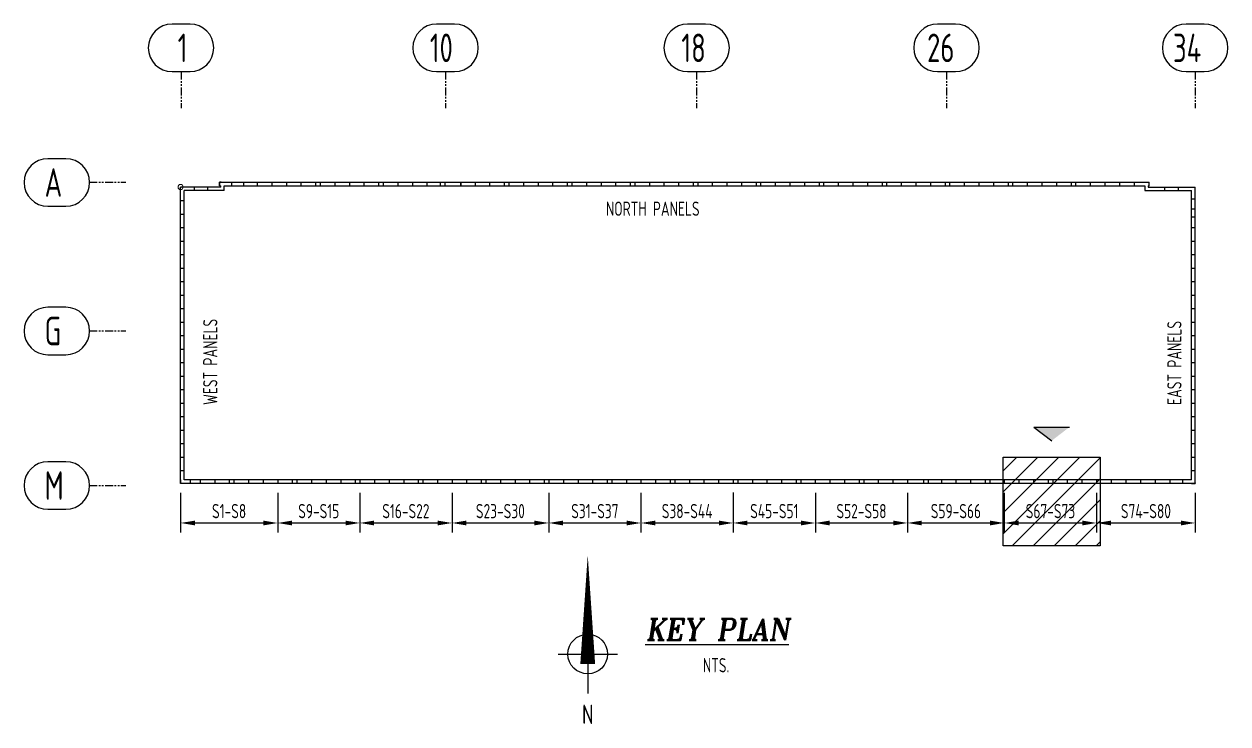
# Model space of a CAD drawing. Header units: inches. Extents: x 10095 to 38568, y -2433 to 4174.
# Drawn here: x 32609.1 to 32799, y 555.9 to 666.3 of the extents above; entities that cross this region are included whole.
import ezdxf
from ezdxf.enums import TextEntityAlignment as Align

# ---------------------------------------------------------------- set-up
doc = ezdxf.new("R2010")
doc.units = ezdxf.units.IN
doc.header["$MEASUREMENT"] = 0
doc.linetypes.add('PHANTOM', pattern=[2.5, 1.25, -0.25, 0.25, -0.25, 0.25, -0.25])
doc.layers.get('0').update_dxf_attribs({"linetype": 'CONTINUOUS'})
doc.layers.get('Defpoints').update_dxf_attribs({"linetype": 'CONTINUOUS'})
for name, color, linetype in [('0-25TEXT', 7, 'CONTINUOUS'), ('0-35', 3, 'CONTINUOUS'), ('0-35TEXT', 3, 'CONTINUOUS'), ('0-50', 10, 'CONTINUOUS'), ('50', 1, 'CONTINUOUS'), ('BAR-LBL', 2, 'CONTINUOUS'), ('BARLIST', 7, 'CONTINUOUS'), ('GRID', 8, 'PHANTOM'), ('Hatch', 253, 'CONTINUOUS'), ('Hgblock', 7, 'CONTINUOUS')]:
    doc.layers.add(name, color=color, linetype=linetype)
doc.layers.add('COVER', color=6, linetype='CONTINUOUS', lineweight=0, plot=False)
doc.styles.add('AR', font='ARCHQUIK.shx', dxfattribs={"width": 0.8})
doc.styles.add('ROMANT', font='romant')
doc.dimstyles.new('CADS_DIM_48', dxfattribs={"dimscale": 48, "dimtxt": 0.09375, "dimasz": 0.09375, "dimexe": 0.0625, "dimexo": 0.0625, "dimgap": 0.09375, "dimtad": 0, "dimtih": 1, "dimtoh": 1, "dimzin": 1, "dimdsep": 46, "dimlunit": 4, "dimtxsty": 'AR', "dimblk": 'CLOSED', "dimcen": 0.1875, "dimadec": 0, "dimazin": 0, "dimtfac": 1, "dimtofl": 0, "dimtmove": 0, "dimatfit": 1, "dimldrblk": 'DOTBLANK', "dimfxl": 1, "dimtzin": 0, "dimarcsym": 0})

# ---------------------------------------------------------------- blocks, each defined once
blk = doc.blocks.new('*D1238')
at = {"layer": '0-35', "color": 0, "lineweight": -2, "transparency": 16777216}
for p, q in [((-80.28, -1.5), (-80.28, -7.75)), ((-64.96, -1.5), (-64.96, -7.75)), ((-78.03, -6.25), (-67.21, -6.25))]:
    blk.add_line(p, q, dxfattribs=at)
at = {"layer": '0-35', "color": 0, "transparency": 16777216}
for points in [[(-78.03, -5.88), (-78.03, -6.63), (-80.28, -6.25)], [(-67.21, -5.88), (-67.21, -6.63), (-64.96, -6.25)]]:
    blk.add_solid(points, dxfattribs=at)
at = {"layer": 'Defpoints', "color": 0, "transparency": 16777216}
for p in [(-80.28, 0), (-64.96, 0), (-64.96, -6.25)]:
    blk.add_point(p, dxfattribs=at)
at = {"layer": '0-35', "color": 0, "transparency": 16777216, "insert": (-72.62, -4.38), "char_height": 2.25, "attachment_point": 5, "style": 'AR'}
blk.add_mtext('S1-S8', dxfattribs=at)
blk = doc.blocks.new('_DotBlank')
at = {"layer": '0-35', "color": 0, "lineweight": -2}
blk.add_line((-0.5, 0), (-1, 0), dxfattribs=at)
blk.add_circle((0, 0), 0.5, dxfattribs=at)
blk = doc.blocks.new('*D1239')
at = {"layer": '0-35', "color": 0, "lineweight": -2, "transparency": 16777216}
for p, q in [((-64.96, -1.5), (-64.96, -7.75)), ((-52, -1.5), (-52, -7.75)), ((-62.71, -6.25), (-54.25, -6.25))]:
    blk.add_line(p, q, dxfattribs=at)
at = {"layer": '0-35', "color": 0, "transparency": 16777216}
for points in [[(-62.71, -5.88), (-62.71, -6.63), (-64.96, -6.25)], [(-54.25, -5.88), (-54.25, -6.63), (-52, -6.25)]]:
    blk.add_solid(points, dxfattribs=at)
at = {"layer": 'Defpoints', "color": 0, "transparency": 16777216}
for p in [(-64.96, 0), (-52, 0), (-52, -6.25)]:
    blk.add_point(p, dxfattribs=at)
at = {"layer": '0-35', "color": 0, "transparency": 16777216, "insert": (-58.48, -4.38), "char_height": 2.25, "attachment_point": 5, "style": 'AR'}
blk.add_mtext('S9-S15', dxfattribs=at)
blk = doc.blocks.new('*D1240')
at = {"layer": '0-35', "color": 0, "lineweight": -2, "transparency": 16777216}
for p, q in [((-52, -1.5), (-52, -7.75)), ((-37.45, -1.5), (-37.45, -7.75)), ((-49.75, -6.25), (-39.7, -6.25))]:
    blk.add_line(p, q, dxfattribs=at)
at = {"layer": '0-35', "color": 0, "transparency": 16777216}
for points in [[(-49.75, -5.88), (-49.75, -6.63), (-52, -6.25)], [(-39.7, -5.88), (-39.7, -6.63), (-37.45, -6.25)]]:
    blk.add_solid(points, dxfattribs=at)
at = {"layer": 'Defpoints', "color": 0, "transparency": 16777216}
for p in [(-52, 0), (-37.45, 0), (-37.45, -6.25)]:
    blk.add_point(p, dxfattribs=at)
at = {"layer": '0-35', "color": 0, "transparency": 16777216, "insert": (-44.73, -4.38), "char_height": 2.25, "attachment_point": 5, "style": 'AR'}
blk.add_mtext('S16-S22', dxfattribs=at)
blk = doc.blocks.new('*D1241')
at = {"layer": '0-35', "color": 0, "lineweight": -2, "transparency": 16777216}
for p, q in [((-37.45, -1.5), (-37.45, -7.75)), ((-22.19, -1.5), (-22.19, -7.75)), ((-35.2, -6.25), (-24.44, -6.25))]:
    blk.add_line(p, q, dxfattribs=at)
at = {"layer": '0-35', "color": 0, "transparency": 16777216}
for points in [[(-35.2, -5.88), (-35.2, -6.63), (-37.45, -6.25)], [(-24.44, -5.88), (-24.44, -6.63), (-22.19, -6.25)]]:
    blk.add_solid(points, dxfattribs=at)
at = {"layer": 'Defpoints', "color": 0, "transparency": 16777216}
for p in [(-37.45, 0), (-22.19, 0), (-22.19, -6.25)]:
    blk.add_point(p, dxfattribs=at)
at = {"layer": '0-35', "color": 0, "transparency": 16777216, "insert": (-29.82, -4.38), "char_height": 2.25, "attachment_point": 5, "style": 'AR'}
blk.add_mtext('S23-S30', dxfattribs=at)
blk = doc.blocks.new('*D1242')
at = {"layer": '0-35', "color": 0, "lineweight": -2, "transparency": 16777216}
for p, q in [((-22.19, -1.5), (-22.19, -7.75)), ((-7.63, -1.47), (-7.63, -7.75)), ((-19.94, -6.25), (-9.88, -6.25))]:
    blk.add_line(p, q, dxfattribs=at)
at = {"layer": '0-35', "color": 0, "transparency": 16777216}
for points in [[(-19.94, -5.88), (-19.94, -6.63), (-22.19, -6.25)], [(-9.88, -5.88), (-9.88, -6.63), (-7.63, -6.25)]]:
    blk.add_solid(points, dxfattribs=at)
at = {"layer": 'Defpoints', "color": 0, "transparency": 16777216}
for p in [(-22.19, 0), (-7.63, 0.03), (-7.63, -6.25)]:
    blk.add_point(p, dxfattribs=at)
at = {"layer": '0-35', "color": 0, "transparency": 16777216, "insert": (-14.91, -4.38), "char_height": 2.25, "attachment_point": 5, "style": 'AR'}
blk.add_mtext('S31-S37', dxfattribs=at)
blk = doc.blocks.new('*D1243')
at = {"layer": '0-35', "color": 0, "lineweight": -2, "transparency": 16777216}
for p, q in [((-7.63, -1.5), (-7.63, -7.75)), ((6.92, -1.43), (6.92, -7.75)), ((-5.38, -6.25), (4.67, -6.25))]:
    blk.add_line(p, q, dxfattribs=at)
at = {"layer": '0-35', "color": 0, "transparency": 16777216}
for points in [[(-5.38, -5.88), (-5.38, -6.63), (-7.63, -6.25)], [(4.67, -5.88), (4.67, -6.63), (6.92, -6.25)]]:
    blk.add_solid(points, dxfattribs=at)
at = {"layer": 'Defpoints', "color": 0, "transparency": 16777216}
for p in [(-7.63, 0), (6.92, 0.07), (6.92, -6.25)]:
    blk.add_point(p, dxfattribs=at)
at = {"layer": '0-35', "color": 0, "transparency": 16777216, "insert": (-0.35, -4.38), "char_height": 2.25, "attachment_point": 5, "style": 'AR'}
blk.add_mtext('S38-S44', dxfattribs=at)
blk = doc.blocks.new('*D1244')
at = {"layer": '0-35', "color": 0, "lineweight": -2, "transparency": 16777216}
for p, q in [((6.92, -1.5), (6.92, -7.75)), ((19.88, -1.5), (19.88, -7.75)), ((9.17, -6.25), (17.63, -6.25))]:
    blk.add_line(p, q, dxfattribs=at)
at = {"layer": '0-35', "color": 0, "transparency": 16777216}
for points in [[(9.17, -5.88), (9.17, -6.63), (6.92, -6.25)], [(17.63, -5.88), (17.63, -6.63), (19.88, -6.25)]]:
    blk.add_solid(points, dxfattribs=at)
at = {"layer": 'Defpoints', "color": 0, "transparency": 16777216}
for p in [(6.92, 0), (19.88, 0), (19.88, -6.25)]:
    blk.add_point(p, dxfattribs=at)
at = {"layer": '0-35', "color": 0, "transparency": 16777216, "insert": (13.4, -4.38), "char_height": 2.25, "attachment_point": 5, "style": 'AR'}
blk.add_mtext('S45-S51', dxfattribs=at)
blk = doc.blocks.new('*D1245')
at = {"layer": '0-35', "color": 0, "lineweight": -2, "transparency": 16777216}
for p, q in [((19.88, -1.5), (19.88, -7.75)), ((34.43, -1.5), (34.43, -7.75)), ((22.13, -6.25), (32.18, -6.25))]:
    blk.add_line(p, q, dxfattribs=at)
at = {"layer": '0-35', "color": 0, "transparency": 16777216}
for points in [[(22.13, -5.88), (22.13, -6.63), (19.88, -6.25)], [(32.18, -5.88), (32.18, -6.63), (34.43, -6.25)]]:
    blk.add_solid(points, dxfattribs=at)
at = {"layer": 'Defpoints', "color": 0, "transparency": 16777216}
for p in [(19.88, 0), (34.43, 0), (34.43, -6.25)]:
    blk.add_point(p, dxfattribs=at)
at = {"layer": '0-35', "color": 0, "transparency": 16777216, "insert": (27.16, -4.38), "char_height": 2.25, "attachment_point": 5, "style": 'AR'}
blk.add_mtext('S52-S58', dxfattribs=at)
blk = doc.blocks.new('*D1246')
at = {"layer": '0-35', "color": 0, "lineweight": -2, "transparency": 16777216}
for p, q in [((34.43, -1.5), (34.43, -7.75)), ((49.69, -1.5), (49.69, -7.75)), ((36.68, -6.25), (47.44, -6.25))]:
    blk.add_line(p, q, dxfattribs=at)
at = {"layer": '0-35', "color": 0, "transparency": 16777216}
for points in [[(36.68, -5.88), (36.68, -6.63), (34.43, -6.25)], [(47.44, -5.88), (47.44, -6.63), (49.69, -6.25)]]:
    blk.add_solid(points, dxfattribs=at)
at = {"layer": 'Defpoints', "color": 0, "transparency": 16777216}
for p in [(34.43, 0), (49.69, 0), (49.69, -6.25)]:
    blk.add_point(p, dxfattribs=at)
at = {"layer": '0-35', "color": 0, "transparency": 16777216, "insert": (42.06, -4.38), "char_height": 2.25, "attachment_point": 5, "style": 'AR'}
blk.add_mtext('S59-S66', dxfattribs=at)
blk = doc.blocks.new('*D1247')
at = {"layer": '0-35', "color": 0, "lineweight": -2, "transparency": 16777216}
for p, q in [((49.7, -1.5), (49.7, -7.75)), ((64.26, -1.5), (64.26, -7.75)), ((51.95, -6.25), (62.01, -6.25))]:
    blk.add_line(p, q, dxfattribs=at)
at = {"layer": '0-35', "color": 0, "transparency": 16777216}
for points in [[(51.95, -5.88), (51.95, -6.63), (49.7, -6.25)], [(62.01, -5.88), (62.01, -6.63), (64.26, -6.25)]]:
    blk.add_solid(points, dxfattribs=at)
at = {"layer": 'Defpoints', "color": 0, "transparency": 16777216}
for p in [(49.7, 0), (64.26, 0), (64.26, -6.25)]:
    blk.add_point(p, dxfattribs=at)
at = {"layer": '0-35', "color": 0, "transparency": 16777216, "insert": (56.98, -4.38), "char_height": 2.25, "attachment_point": 5, "style": 'AR'}
blk.add_mtext('S67-S73', dxfattribs=at)
blk = doc.blocks.new('*U493')
at = {"layer": 'Hgblock', "color": 3}
for p, q in [((-0.375, 0), (0.375, 0)), ((0, 0), (0, -0.5))]:
    blk.add_line(p, q, dxfattribs=at)
blk.add_lwpolyline([(0, 1.25, 0, 0.187, 0), (0, -0.125, 0.187, 0.187, 0)], format="xyseb", dxfattribs=at)
blk.add_circle((0, 0), 0.25, dxfattribs=at)
at = {"layer": 'Hgblock', "color": 3, "style": 'AR', "width": 0.8}
blk.add_text('N', height=0.244, dxfattribs=at).set_placement((0, -0.761), align=Align.MIDDLE)
blk = doc.blocks.new('*D1248')
at = {"layer": '0-35', "color": 0, "lineweight": -2, "transparency": 16777216}
for p, q in [((64.26, -1.5), (64.26, -7.75)), ((79.82, -1.5), (79.82, -7.75)), ((66.51, -6.25), (77.57, -6.25))]:
    blk.add_line(p, q, dxfattribs=at)
at = {"layer": '0-35', "color": 0, "transparency": 16777216}
for points in [[(66.51, -5.88), (66.51, -6.63), (64.26, -6.25)], [(77.57, -5.88), (77.57, -6.63), (79.82, -6.25)]]:
    blk.add_solid(points, dxfattribs=at)
at = {"layer": 'Defpoints', "color": 0, "transparency": 16777216}
for p in [(64.26, 0), (79.82, 0), (79.82, -6.25)]:
    blk.add_point(p, dxfattribs=at)
at = {"layer": '0-35', "color": 0, "transparency": 16777216, "insert": (72.04, -4.38), "char_height": 2.25, "attachment_point": 5, "style": 'AR'}
blk.add_mtext('S74-S80', dxfattribs=at)
blk = doc.blocks.new('A$C3BD73AC1')
at = {"layer": '0-35'}
for p, q in [((-73.88174, 47.5249), (-74.15242, 47.5249)), ((-74.15242, 47.5249), (72.54823, 47.5249)), ((-74.15242, 46.9563), (-74.15242, 47.5249)), ((-74.15242, 47.5249), (-74.15242, 46.9563)), ((-51.34058, 47.5249), (-51.34058, 47.4563)), ((-49.03242, 47.5249), (-49.03242, 47.4563)), ((-48.32607, 47.5249), (-48.32607, 47.4563)), ((-46.01791, 47.5249), (-46.01791, 47.4563)), ((-43.70975, 47.5249), (-43.70975, 47.4563)), ((-41.40159, 47.5249), (-41.40159, 47.4563)), ((-39.31591, 47.5249), (-39.31591, 47.4563)), ((-38.60677, 47.5249), (-38.60677, 47.4563)), ((72.54823, 46.9563), (72.54823, 47.5249)), ((-80.27599, 46.74068), (-80.27599, 46.67208)), ((-73.95034, 46.74068), (-80.27599, 46.74068)), ((-80.27599, 46.67208), (-80.27599, 46.74068)), ((-80.27599, 46.74068), (-80.2074, 46.74068)), ((-80.27599, 0), (-80.27599, 46.74068)), ((-73.38174, 46.17208), (-79.7074, 46.17208)), ((-79.7074, 0.5686), (-79.7074, 46.17208)), ((-74.15242, 46.9563), (-73.95034, 46.9563)), ((-73.95034, 46.74068), (-73.95034, 46.9563)), ((-73.38174, 46.17208), (-73.38174, 46.9563)), ((-73.38174, 46.9563), (71.84985, 46.9563)), ((71.84985, 46.9563), (71.84985, 46.17208)), ((71.84985, 46.17208), (79.24643, 46.17208)), ((72.41845, 46.9563), (72.54823, 46.9563)), ((72.41845, 46.9563), (72.41845, 46.74068)), ((72.41845, 46.74068), (79.81502, 46.74068)), ((79.24643, 0.5686), (79.24643, 46.17208)), ((79.81502, 0), (79.81502, 46.74068)), ((79.81502, 0), (-80.27599, 0)), ((79.24643, 0.5686), (-79.7074, 0.5686)), ((-52.70945, 0.0686), (-52.70945, 0)), ((-52.0031, 0.0686), (-52.0031, 0)), ((-49.69494, 0.0686), (-49.69494, 0)), ((-47.38678, 0.0686), (-47.38678, 0)), ((-45.07862, 0.0686), (-45.07862, 0)), ((-42.77046, 0.0686), (-42.77046, 0)), ((-42.06411, 0.0686), (-42.06411, 0)), ((-39.75595, 0.0686), (-39.75595, 0)), ((79.24643, 0), (79.81502, 0))]:
    blk.add_line(p, q, dxfattribs=at)
at = {"layer": '0-50'}
for points in [[(-78.78978, 72.446), (-81.62501, 72.446, 1), (-81.62501, 64.946), (-78.78978, 64.946, 1)], [(-37.05055, 72.446), (-39.88578, 72.446, 1), (-39.88578, 64.946), (-37.05055, 64.946, 1)], [(2.56629, 72.446), (-0.26894, 72.446, 1), (-0.26894, 64.946), (2.56629, 64.946, 1)], [(41.98727, 72.446), (39.15204, 72.446, 1), (39.15204, 64.946), (41.98727, 64.946, 1)], [(81.23264, 72.446), (78.39741, 72.446, 1), (78.39741, 64.946), (81.23264, 64.946, 1)], [(-98.39008, 51.21425), (-101.22531, 51.21425, 1), (-101.22531, 43.71425), (-98.39008, 43.71425, 1)], [(-98.39008, 27.7785), (-101.22531, 27.7785, 1), (-101.22531, 20.2785), (-98.39008, 20.2785, 1)], [(-98.39008, 3.40573), (-101.22531, 3.40573, 1), (-101.22531, -4.09427), (-98.39008, -4.09427, 1)]]:
    blk.add_lwpolyline(points, format="xyb", close=True, dxfattribs=at)
at = {"layer": '50'}
for p, q in [((-72.24218, 47.5249), (-72.24218, 46.9563)), ((-72.24193, 47.5249), (-72.24193, 46.9563)), ((-70.33422, 47.5249), (-70.33422, 46.9563)), ((-70.33422, 47.5249), (-70.33422, 46.9563)), ((-68.20404, 47.5249), (-68.20404, 46.9563)), ((-68.20404, 47.5249), (-68.20404, 46.9563)), ((-65.89589, 47.5249), (-65.89589, 46.9563)), ((-63.58773, 47.5249), (-63.58773, 46.9563)), ((-61.27957, 47.5249), (-61.27957, 46.9563)), ((-58.97141, 47.5249), (-58.97141, 46.9563)), ((-58.26506, 47.5249), (-58.26506, 46.9563)), ((-55.9569, 47.5249), (-55.9569, 46.9563)), ((-53.64874, 47.5249), (-53.64874, 46.9563)), ((-51.34058, 47.5249), (-51.34058, 46.9563)), ((-49.03242, 47.5249), (-49.03242, 46.9563)), ((-48.32607, 47.5249), (-48.32607, 46.9563)), ((-46.01791, 47.5249), (-46.01791, 46.9563)), ((-43.70975, 47.5249), (-43.70975, 46.9563)), ((-41.40159, 47.5249), (-41.40159, 46.9563)), ((-39.31591, 47.5249), (-39.31591, 46.9563)), ((-38.60677, 47.5249), (-38.60677, 46.9563)), ((-36.07336, 47.5249), (-36.07336, 46.9563)), ((-36.07336, 46.9563), (-36.07336, 47.5249)), ((-33.7652, 46.9563), (-33.7652, 47.5249)), ((-31.45704, 46.9563), (-31.45704, 47.5249)), ((-29.14888, 46.9563), (-29.14888, 47.5249)), ((-28.44253, 46.9563), (-28.44253, 47.5249)), ((-26.13437, 46.9563), (-26.13437, 47.5249)), ((-23.82621, 46.9563), (-23.82621, 47.5249)), ((-21.51805, 46.9563), (-21.51805, 47.5249)), ((-19.2099, 46.9563), (-19.2099, 47.5249)), ((-18.50354, 46.9563), (-18.50354, 47.5249)), ((-16.19538, 46.9563), (-16.19538, 47.5249)), ((-13.88723, 46.9563), (-13.88723, 47.5249)), ((-11.57907, 46.9563), (-11.57907, 47.5249)), ((-9.27091, 46.9563), (-9.27091, 47.5249)), ((-8.56456, 46.9563), (-8.56456, 47.5249)), ((-6.2564, 46.9563), (-6.2564, 47.5249)), ((-3.95287, 46.9563), (-3.95287, 47.5249)), ((-1.64935, 46.9563), (-1.64935, 47.5249)), ((0.65881, 46.9563), (0.65881, 47.5249)), ((1.36516, 46.9563), (1.36516, 47.5249)), ((3.67332, 46.9563), (3.67332, 47.5249)), ((5.98148, 46.9563), (5.98148, 47.5249)), ((8.28964, 46.9563), (8.28964, 47.5249)), ((10.5978, 46.9563), (10.5978, 47.5249)), ((11.30415, 46.9563), (11.30415, 47.5249)), ((13.61231, 46.9563), (13.61231, 47.5249)), ((15.92047, 46.9563), (15.92047, 47.5249)), ((18.22863, 46.9563), (18.22863, 47.5249)), ((20.53679, 46.9563), (20.53679, 47.5249)), ((21.24314, 46.9563), (21.24314, 47.5249)), ((23.5513, 46.9563), (23.5513, 47.5249)), ((25.85946, 46.9563), (25.85946, 47.5249)), ((28.16761, 46.9563), (28.16761, 47.5249)), ((30.47577, 46.9563), (30.47577, 47.5249)), ((31.18213, 46.9563), (31.18213, 47.5249)), ((33.49028, 46.9563), (33.49028, 47.5249)), ((35.80122, 46.9563), (35.80122, 47.5249)), ((38.11216, 46.9563), (38.11216, 47.5249)), ((40.42032, 46.9563), (40.42032, 47.5249)), ((41.12668, 46.9563), (41.12668, 47.5249)), ((43.43483, 46.9563), (43.43483, 47.5249)), ((45.74299, 46.9563), (45.74299, 47.5249)), ((48.05115, 46.9563), (48.05115, 47.5249)), ((50.35931, 46.9563), (50.35931, 47.5249)), ((51.06566, 46.9563), (51.06566, 47.5249)), ((53.37382, 46.9563), (53.37382, 47.5249)), ((55.68198, 46.9563), (55.68198, 47.5249)), ((57.99014, 46.9563), (57.99014, 47.5249)), ((60.2983, 46.9563), (60.2983, 47.5249)), ((61.00465, 46.9563), (61.00465, 47.5249)), ((63.31281, 46.9563), (63.31281, 47.5249)), ((65.62097, 46.9563), (65.62097, 47.5249)), ((67.92913, 46.9563), (67.92913, 47.5249)), ((70.23729, 46.9563), (70.23729, 47.5249)), ((-78.14303, 46.74068), (-78.14303, 46.17208)), ((-76.01285, 46.74068), (-76.01285, 46.17208)), ((74.99746, 46.74068), (74.99746, 46.17208)), ((77.12764, 46.74068), (77.12764, 46.17208)), ((-80.27599, 44.6105), (-79.7074, 44.6105)), ((79.24643, 44.89326), (79.81502, 44.89326)), ((79.74643, 44.89326), (79.74643, 44.82466)), ((79.74643, 44.82466), (79.74643, 44.89326)), ((-80.27599, 42.48032), (-79.7074, 42.48032)), ((79.24643, 43.32012), (79.81502, 43.32012)), ((79.24643, 42.02339), (79.81502, 42.02339)), ((-80.27599, 40.35014), (-79.7074, 40.35014)), ((79.24643, 40.35014), (79.81502, 40.35014)), ((-80.27599, 38.21996), (-79.7074, 38.21996)), ((79.24643, 38.21996), (79.81502, 38.21996)), ((-80.27599, 36.08978), (-79.7074, 36.08978)), ((79.24643, 36.08978), (79.81502, 36.08978)), ((-80.27599, 33.9596), (-79.7074, 33.9596)), ((79.24643, 33.9596), (79.81502, 33.9596)), ((-80.27599, 31.82942), (-79.7074, 31.82942)), ((79.24643, 31.82942), (79.81502, 31.82942)), ((-80.27599, 29.69924), (-79.7074, 29.69924)), ((79.24643, 29.69924), (79.81502, 29.69924)), ((-80.27599, 27.56906), (-79.7074, 27.56906)), ((79.24643, 27.56906), (79.81502, 27.56906)), ((-80.27599, 25.43888), (-79.7074, 25.43888)), ((79.24643, 25.43888), (79.81502, 25.43888)), ((-80.27599, 23.3087), (-79.7074, 23.3087)), ((79.24643, 23.3087), (79.81502, 23.3087)), ((-80.27599, 21.17852), (-79.7074, 21.17852)), ((79.24643, 21.17852), (79.81502, 21.17852)), ((-80.27599, 19.04834), (-79.7074, 19.04834)), ((79.24643, 19.04834), (79.81502, 19.04834)), ((-80.27599, 16.91816), (-79.7074, 16.91816)), ((79.24643, 16.91816), (79.81502, 16.91816)), ((-80.27599, 14.78798), (-79.7074, 14.78798)), ((79.24643, 14.78798), (79.81502, 14.78798)), ((-80.27599, 12.65779), (-79.7074, 12.65779)), ((79.24643, 12.65779), (79.81502, 12.65779)), ((-80.27599, 10.52761), (-79.7074, 10.52761)), ((79.24643, 10.52761), (79.81502, 10.52761)), ((-80.27599, 8.39743), (-79.7074, 8.39743)), ((79.24643, 8.39743), (79.81502, 8.39743)), ((-80.27599, 6.26725), (-79.7074, 6.26725)), ((79.24643, 6.26725), (79.81502, 6.26725)), ((-80.27599, 4.13707), (-79.7074, 4.13707)), ((79.24643, 4.13707), (79.81502, 4.13707)), ((-80.27599, 2.00689), (-79.7074, 2.00689)), ((79.24643, 2.00689), (79.81502, 2.00689)), ((-80.27599, 0.5686), (-80.27599, 0)), ((-78.74278, 0.5686), (-78.74278, 0)), ((-77.20957, 0.5686), (-77.20957, 0)), ((-74.90141, 0.5686), (-74.90141, 0)), ((-72.59325, 0.5686), (-72.59325, 0)), ((-71.8869, 0.5686), (-71.8869, 0)), ((-69.57874, 0.5686), (-69.57874, 0)), ((-67.26476, 0.5686), (-67.26476, 0)), ((-64.9566, 0.5686), (-64.9566, 0)), ((-62.64844, 0.5686), (-62.64844, 0)), ((-61.94209, 0.5686), (-61.94209, 0)), ((-59.63393, 0.5686), (-59.63393, 0)), ((-57.32577, 0.5686), (-57.32577, 0)), ((-55.01761, 0.5686), (-55.01761, 0)), ((-52.70945, 0.5686), (-52.70945, 0)), ((-52.0031, 0.5686), (-52.0031, 0)), ((-49.69494, 0.5686), (-49.69494, 0)), ((-47.38678, 0.5686), (-47.38678, 0)), ((-45.07862, 0.5686), (-45.07862, 0)), ((-42.77046, 0.5686), (-42.77046, 0)), ((-42.06411, 0.5686), (-42.06411, 0)), ((-39.75595, 0.5686), (-39.75595, 0)), ((-37.44779, 0.5686), (-37.44779, 0)), ((-35.13963, 0.5686), (-35.13963, 0)), ((-32.83147, 0.5686), (-32.83147, 0)), ((-32.12512, 0.5686), (-32.12512, 0)), ((-29.81696, 0.5686), (-29.81696, 0)), ((-27.5088, 0.5686), (-27.5088, 0)), ((-25.20065, 0.5686), (-25.20065, 0)), ((-22.89249, 0.5686), (-22.89249, 0)), ((-22.18613, 0.5686), (-22.18613, 0)), ((-19.87798, 0.5686), (-19.87798, 0)), ((-17.56982, 0.5686), (-17.56982, 0)), ((-15.26166, 0.5686), (-15.26166, 0)), ((-12.9535, 0.5686), (-12.9535, 0)), ((-12.24715, 0.5686), (-12.24715, 0)), ((-9.93899, 0.5686), (-9.93899, 0)), ((-7.63083, 0.5686), (-7.63083, 0)), ((-5.32267, 0.5686), (-5.32267, 0)), ((-3.01451, 0.5686), (-3.01451, 0)), ((-2.30816, 0.5686), (-2.30816, 0)), ((0, 0.5686), (0, 0)), ((2.30816, 0.5686), (2.30816, 0)), ((4.61632, 0.5686), (4.61632, 0)), ((6.92448, 0.5686), (6.92448, 0)), ((7.63083, 0.5686), (7.63083, 0)), ((9.93899, 0.5686), (9.93899, 0)), ((12.24715, 0.5686), (12.24715, 0)), ((14.55531, 0.5686), (14.55531, 0)), ((16.86346, 0.5686), (16.86346, 0)), ((17.56982, 0.5686), (17.56982, 0)), ((19.87798, 0.5686), (19.87798, 0)), ((22.18613, 0.5686), (22.18613, 0)), ((24.49429, 0.5686), (24.49429, 0)), ((26.80245, 0.5686), (26.80245, 0)), ((27.5088, 0.5686), (27.5088, 0)), ((29.81696, 0.5686), (29.81696, 0)), ((32.12512, 0.5686), (32.12512, 0)), ((34.43328, 0.5686), (34.43328, 0)), ((36.96669, 0.5686), (36.96669, 0)), ((37.67305, 0.5686), (37.67305, 0)), ((39.76151, 0.5686), (39.76151, 0)), ((42.06967, 0.5686), (42.06967, 0)), ((44.37783, 0.5686), (44.37783, 0)), ((46.68599, 0.5686), (46.68599, 0)), ((47.39234, 0.5686), (47.39234, 0)), ((49.7005, 0.5686), (49.7005, 0)), ((52.00866, 0.5686), (52.00866, 0)), ((54.31682, 0.5686), (54.31682, 0)), ((56.62498, 0.5686), (56.62498, 0)), ((57.33133, 0.5686), (57.33133, 0)), ((59.63949, 0.5686), (59.63949, 0)), ((61.94765, 0.5686), (61.94765, 0)), ((64.25581, 0.5686), (64.25581, 0)), ((66.56396, 0.5686), (66.56396, 0)), ((68.87212, 0.5686), (68.87212, 0)), ((71.18028, 0.5686), (71.18028, 0)), ((73.48844, 0.5686), (73.48844, 0)), ((75.7966, 0.5686), (75.7966, 0)), ((77.8072, 0.5686), (77.8072, 0)), ((79.81502, 0.0686), (79.81502, 0))]:
    blk.add_line(p, q, dxfattribs=at)
at = {"layer": 'COVER'}
blk.add_circle((-80.27599, 46.74068), 0.4082, dxfattribs=at)
at = {"layer": 'GRID', "lineweight": -3}
for points in [[(-80.2074, 64.946), (-80.2074, 59.19902)], [(-38.46816, 64.946), (-38.46816, 59.19902)], [(1.14868, 64.946), (1.14868, 59.19902)], [(40.56965, 64.946), (40.56965, 59.19902)], [(79.81502, 64.946), (79.81502, 59.19902)], [(79.81502, 64.946), (79.81502, 59.19902)], [(-94.69217, 47.49519), (-88.9452, 47.49519)], [(-94.69217, 24.05945), (-88.9452, 24.05945)], [(-94.69217, -0.31333), (-88.9452, -0.31333)]]:
    blk.add_lwpolyline(points, dxfattribs=at)
at = {"layer": 'BARLIST', "xscale": 12.5, "yscale": 12.5, "zscale": 12.5}
blk.add_blockref('*U493', (-16.03567, -26.92361), dxfattribs=at)
at = {"color": 7, "linetype": 'Continuous', "style": 'ROMANT', "oblique": 9, "width": 0.95}
blk.add_text('%%UKEY PLAN', height=3.375, dxfattribs=at).set_placement((4.46214, -24.73574), align=Align.CENTER)
at = {"layer": '0-35TEXT', "style": 'AR', "width": 0.8}
for s, p in [('NORTH PANELS', (-13.16864, 42.19966)), ('NTS.', (2.12659, -29.81294))]:
    blk.add_text(s, height=2.25, dxfattribs=at).set_placement(p)
for s, p in [('WEST PANELS', (-74.4725, 12.36756)), ('EAST PANELS', (77.66391, 12.36756))]:
    blk.add_text(s, height=2.25, rotation=90, dxfattribs=at).set_placement(p)
at = {"layer": '0-50', "style": 'AR', "width": 0.8}
for s, p in [('1', (-80.73349, 66.44406)), ('10', (-40.94994, 66.44406)), ('18', (-1.2604, 66.44406)), ('26', (37.5089, 66.44406)), ('34', (76.31642, 66.44406)), ('A', (-101.72596, 45.21231)), ('G', (-101.72596, 21.77656)), ('M', (-101.72596, -2.59621))]:
    blk.add_text(s, height=4.5, dxfattribs=at).set_placement(p)
at = {"layer": '0-35'}
for base, p1, p2, text, picture, middle in [((-64.9566, -6.25348), (-80.27599, 0), (-64.9566, 0), 'S1-S8', '*D1238', (-72.61629, -6.25348)), ((-52.0031, -6.25348), (-64.9566, 0), (-52.0031, 0), 'S9-S15', '*D1239', (-58.47985, -6.25348)), ((-37.44779, -6.25348), (-52.0031, 0), (-37.44779, 0), 'S16-S22', '*D1240', (-44.72544, -6.25348)), ((-22.18613, -6.25348), (-37.44779, 0), (-22.18613, 0), 'S23-S30', '*D1241', (-29.81696, -6.25348)), ((-7.63083, -6.25348), (-22.18613, 0), (-7.63083, 0.0343), 'S31-S37', '*D1242', (-14.90848, -6.25348)), ((6.92448, -6.25348), (-7.63083, 0), (6.92448, 0.0686), 'S38-S44', '*D1243', (-0.35318, -6.25348)), ((19.87798, -6.25348), (6.92448, 0), (19.87798, 0), 'S45-S51', '*D1244', (13.40123, -6.25348)), ((34.43328, -6.25348), (19.87798, 0), (34.43328, 0), 'S52-S58', '*D1245', (27.15563, -6.25348)), ((49.69494, -6.25348), (34.43328, 0), (49.69494, 0), 'S59-S66', '*D1246', (42.06411, -6.25348)), ((64.25581, -6.25348), (49.7005, 0), (64.25581, 0), 'S67-S73', '*D1247', (56.97815, -6.25348)), ((79.81502, -6.25348), (64.25581, 0), (79.81502, 0), 'S74-S80', '*D1248', (72.03541, -6.25348))]:
    dim = blk.add_linear_dim(base=base, p1=p1, p2=p2, text=text, dimstyle='CADS_DIM_48', override={"dimscale": 24, "dimgap": 0.03125, "dimtad": 1, "dimtih": 0, "dimtoh": 0, "dimdec": 4, "dimtdec": 4}, dxfattribs=at)
    dim.commit()
    dim.dimension.update_dxf_attribs({"geometry": picture, "text_midpoint": middle, "dimtype": 128})

msp = doc.modelspace()

# ---------------------------------------------------------------- hatches: boundary and pattern name
at = {"layer": '0-25TEXT'}
msp.add_hatch(color=256, dxfattribs=at).paths.add_polyline_path([(32774.05407, 602.74018), (32771.24164, 600.58024), (32768.42921, 602.74018)])
at = {"layer": 'Hatch'}
h = msp.add_hatch(dxfattribs=at)
h.set_pattern_fill('ANSI31', color=256, scale=18.75)
h.set_pattern_definition([(45, (22654.075, -43.9765), (-1.6572815, 1.6572815), [])])
h.paths.add_polyline_path([(32778.90134, 583.98651), (32763.58194, 583.98651), (32763.58194, 597.96281), (32778.90134, 597.96281)])

# ---------------------------------------------------------------- linework, layer by layer
at = {"layer": '0-25TEXT'}
for q in [(32774.05407, 602.74018), (32771.24164, 600.58024)]:
    msp.add_line((32768.42921, 602.74018), q, dxfattribs=at)
at = {"layer": '0-35'}
msp.add_lwpolyline([(32778.90134, 583.98651), (32763.58194, 583.98651), (32763.58194, 597.96281), (32778.90134, 597.96281)], close=True, dxfattribs=at)

# ---------------------------------------------------------------- block references
at = {"layer": 'BAR-LBL'}
msp.add_blockref('A$C3BD73AC1', (32714.05962, 593.85138), dxfattribs=at)

doc.saveas('drawing.dxf')
